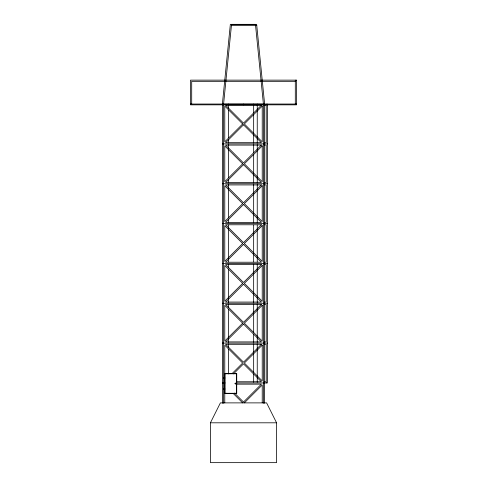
<?xml version="1.0" encoding="UTF-8"?>
<svg xmlns="http://www.w3.org/2000/svg" width="487" height="487" viewBox="0 0 487 487"><rect width="100%" height="100%" fill="white"/><g stroke="black" fill="none" stroke-linecap="round" stroke-linejoin="round"><path stroke-width="0.73" d="M210.427 422.807L220.392 402.883L266.608 402.883L276.573 422.807L276.573 462.65L210.427 462.65L210.427 422.807L276.573 422.807M232.135 373.553L242.654 363.034L224.775 345.155L224.775 402.883M233.504 373.876L243.5 363.88L261.385 381.765L236.792 381.765M244.346 402.883L262.225 384.998L262.225 402.883M228.975 393.49L229.456 393.289M231.861 393.49L232.445 393.289M225.883 393.289L226.467 393.289M234.85 393.289L235.434 393.289M231.428 25.531L256.765 25.531M295.299 81.329L191.701 81.329L191.701 104.041M190.508 104.041L296.492 104.041M264.618 105.235L266.212 105.235L266.212 142.691L264.618 142.691M222.382 143.884L267.406 143.884M264.618 145.083L266.212 145.083L266.212 182.534L264.618 182.534M222.382 183.733L267.406 183.733M264.618 184.926L266.212 184.926L266.212 222.382L264.618 222.382M222.382 223.576L267.406 223.576M264.618 224.775L266.212 224.775L266.212 262.225L264.618 262.225M222.382 263.424L267.406 263.424M264.618 264.618L266.212 264.618L266.212 302.074L264.618 302.074M222.382 303.267L267.406 303.267M264.618 304.466L266.212 304.466L266.212 341.917L264.618 341.917M222.382 343.116L267.406 343.116M264.618 344.309L266.212 344.309L266.212 381.765L264.618 381.765M224.775 373.572L236.725 373.572L236.725 393.496L224.775 393.496L236.725 393.49M224.775 373.766L236.53 373.766M224.775 377.437L224.142 377.437L224.197 378.588L224.775 378.588M224.142 377.553L224.775 377.553M224.142 378.472L224.775 378.472M222.382 382.959L225.079 382.959M236.359 382.959L267.406 382.959L267.406 104.041M236.792 384.152L261.385 384.152L243.5 402.037L234.557 393.094M224.775 388.474L224.142 388.474L224.197 389.63L224.775 389.63M224.142 388.589L224.775 388.589M224.142 389.509L224.775 389.509M224.775 393.295L236.53 393.295M233.188 393.417L242.654 402.883M295.299 80.136L295.299 104.041M266.212 104.041L266.212 104.638M266.212 382.362L266.212 382.959M264.618 403.26L264.618 104.041L256.649 24.35L230.351 24.35L222.382 104.041L222.382 403.26M263.424 104.041L263.424 403.26M257.246 104.041L257.246 143.135M257.246 144.639L257.246 182.978M257.246 184.482L257.246 222.827M257.246 225.079L257.246 261.921M257.246 264.173L257.246 302.518M257.246 304.022L257.246 342.361M257.246 343.865L257.246 382.21M253.66 104.041L253.66 113.063M253.66 114.567L253.66 133.359M253.66 134.862L253.66 143.135M253.66 144.639L253.66 152.906M253.66 154.409L253.66 182.978M253.66 184.482L253.66 222.827M253.66 225.079L253.66 261.921M253.66 264.173L253.66 302.518M253.66 304.022L253.66 332.591M253.66 334.094L253.66 342.361M253.66 343.865L253.66 352.138M253.66 353.641L253.66 372.433M253.66 373.937L253.66 382.21M243.5 104.041L243.5 104.839M236.53 373.572L236.53 393.49M228.555 104.041L228.555 108.552M228.555 110.056L228.555 137.87M228.555 139.373L228.555 143.135M228.555 144.639L228.555 148.395M228.555 149.899L228.555 177.718M228.555 179.222L228.555 182.978M228.555 184.482L228.555 217.561M228.555 219.065L228.555 222.827M228.555 225.079L228.555 261.921M228.555 264.173L228.555 267.935M228.555 269.439L228.555 302.518M228.555 304.022L228.555 307.778M228.555 309.282L228.555 337.101M228.555 338.605L228.555 342.361M228.555 343.865L228.555 347.627M228.555 349.13L228.555 373.937M224.97 373.572L224.97 393.295M224.136 377.437L224.136 378.588M224.136 388.474L224.136 389.63M223.576 104.041L223.576 403.26M231.544 24.35L223.576 104.157L263.424 104.157L255.456 24.35L231.544 24.35M235.069 383.409C235.653 385.235 236.487 382.118 235.069 383.409M235.221 383.452C235.611 384.669 236.171 382.587 235.221 383.452M242.654 123.966L224.775 141.845L224.775 106.081L242.654 123.966M261.385 105.235L243.5 123.12L225.615 105.235L261.385 105.235M243.5 124.806L225.615 142.691L261.385 142.691L243.5 124.806M262.225 106.081L244.346 123.966L262.225 141.845L262.225 106.081M242.654 163.809L224.775 181.694L224.775 145.93L242.654 163.809M261.385 145.083L243.5 162.962L225.615 145.083L261.385 145.083M243.5 164.655L225.615 182.534L261.385 182.534L243.5 164.655M262.225 145.93L244.346 163.809L262.225 181.694L262.225 145.93M242.654 203.657L224.775 221.536L224.775 185.772L242.654 203.657M261.385 184.926L243.5 202.811L225.615 184.926L261.385 184.926M243.5 204.497L225.615 222.382L261.385 222.382L243.5 204.497M262.225 185.772L244.346 203.657L262.225 221.536L262.225 185.772M242.654 243.5L224.775 261.385L224.775 225.615L242.654 243.5M261.385 224.775L243.5 242.654L225.615 224.775L261.385 224.775M243.5 244.346L225.615 262.225L261.385 262.225L243.5 244.346M262.225 225.615L244.346 243.5L262.225 261.385L262.225 225.615M242.654 283.343L224.775 301.228L224.775 265.464L242.654 283.343M261.385 264.618L243.5 282.503L225.615 264.618L261.385 264.618M243.5 284.189L225.615 302.074L261.385 302.074L243.5 284.189M262.225 265.464L244.346 283.343L262.225 301.228L262.225 265.464M242.654 323.191L224.775 341.07L224.775 305.306L242.654 323.191M261.385 304.466L243.5 322.345L225.615 304.466L261.385 304.466M243.5 324.038L225.615 341.917L261.385 341.917L243.5 324.038M262.225 305.306L244.346 323.191L262.225 341.07L262.225 305.306M261.385 344.309L243.5 362.194L225.615 344.309L261.385 344.309M262.225 345.155L244.346 363.034L262.225 380.919L262.225 345.155M296.492 80.136L190.508 80.136L190.508 104.839L296.492 104.839L296.492 80.136M235.568 383.33L235.489 383.732L235.568 383.33"/></g></svg>
